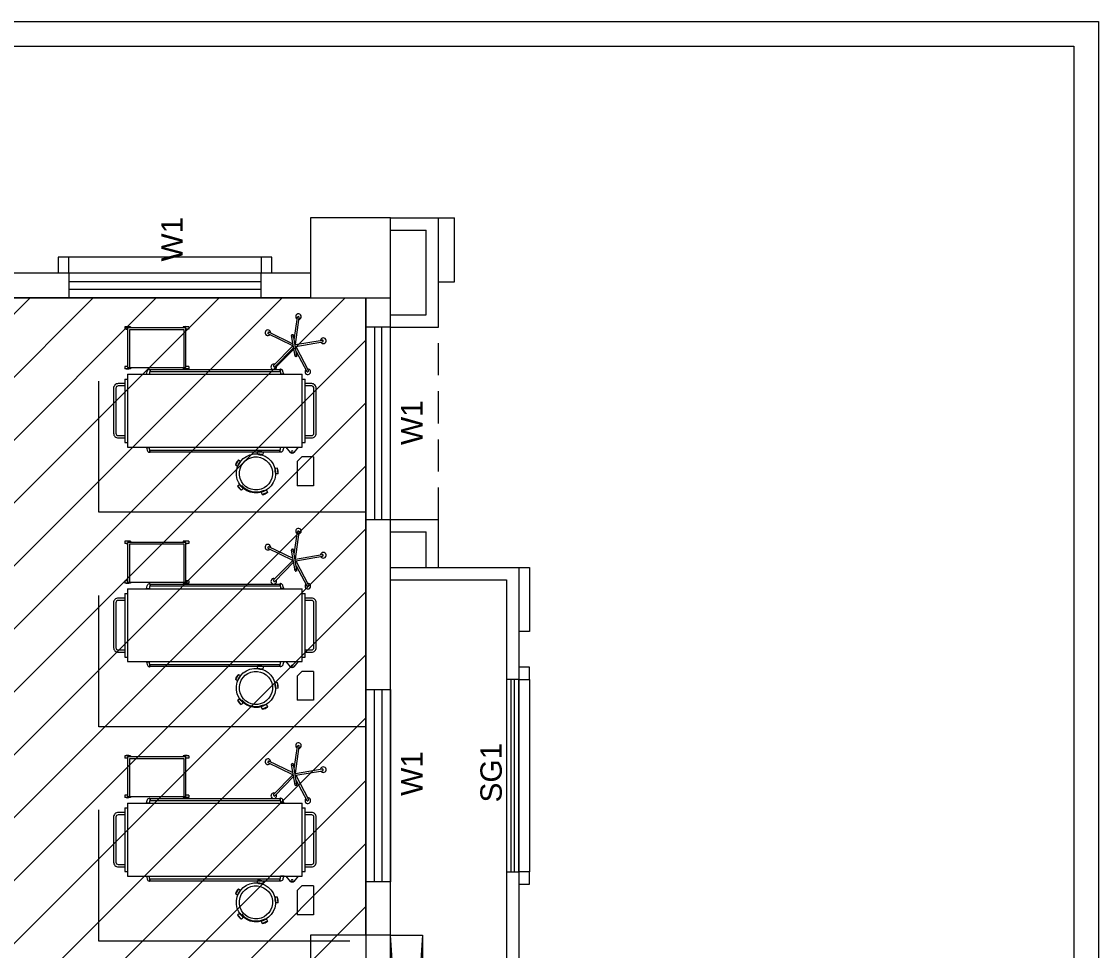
# Model space of a CAD drawing. Extents: x 3505867 to 4040009, y -660366 to -590408.
# Drawn here: x 3686894 to 3696971, y -602632 to -593937 of the extents above; entities that cross this region are included whole.
import ezdxf

# ---------------------------------------------------------------- set-up
doc = ezdxf.new("R2010")
doc.units = 0
doc.header["$LTSCALE"] = 6
doc.header["$MEASUREMENT"] = 0
doc.linetypes.add('HIDDEN', pattern=[0.375, 0.25, -0.125])
doc.layers.get('0').update_dxf_attribs({"linetype": 'CONTINUOUS', "lineweight": 0})
for name, color, linetype, lineweight in [('Bed', 33, 'CONTINUOUS', 0), ('D.F', 251, 'CONTINUOUS', 0), ('WALL', 10, 'CONTINUOUS', 0)]:
    doc.layers.add(name, color=color, linetype=linetype, lineweight=lineweight)
doc.styles.add('ARIAL', font='arial.ttf')
doc.linetypes.add('ZIGZAG', pattern='A,0.0001,-0.2,[131,ltypeshp.shx,S=0.2,R=0,X=-0.2,Y=0],-0.4,[131,ltypeshp.shx,S=0.2,R=180,X=0.2,Y=0],-0.2', length=0.8001)

# ---------------------------------------------------------------- blocks, each defined once
blk = doc.blocks.new('A$C6969112B')
at = {"layer": 'Bed', "color": 8}
for p, q in [((1421, 1704), (1464, 1956)), ((1438, 1701), (1481, 1953)), ((387, 1872), (116, 1872)), ((116, 1872), (116, 1719)), ((387, 1872), (387, 1762)), ((1421, 1704), (1194, 1823)), ((343, 1719), (116, 1719)), ((343, 1719), (387, 1762)), ((428, 1689), (478, 1729)), ((478, 1766), (1160, 1766)), ((478, 131), (478, 1766)), ((521, 1793), (1116, 1793)), ((521, 1766), (521, 1793)), ((1116, 1766), (1116, 1793)), ((1160, 131), (1160, 1766)), ((1374, 1709), (1186, 1807)), ((1332, 1716), (1525, 1683)), ((1340, 1697), (1343, 1714)), ((1438, 1701), (1691, 1738)), ((1483, 1690), (1694, 1721)), ((428, 1654), (478, 1615)), ((1409, 1685), (1229, 1510)), ((1425, 1676), (1242, 1497)), ((1324, 1707), (1324, 1710)), ((1329, 1699), (1522, 1666)), ((1425, 1676), (1538, 1447)), ((1443, 1679), (1554, 1454)), ((1512, 1667), (1515, 1685)), ((1530, 1671), (1531, 1675)), ((229, 1539), (227, 1517)), ((227, 1517), (279, 1511)), ((229, 1539), (281, 1533)), ((281, 1533), (279, 1511)), ((432, 1559), (432, 1557)), ((434, 343), (434, 1557)), ((451, 343), (451, 1557)), ((453, 1559), (453, 1557)), ((476, 1595), (476, 1561)), ((1162, 1595), (1162, 1561)), ((1185, 1559), (1185, 1557)), ((1186, 343), (1186, 1557)), ((1204, 343), (1204, 1557)), ((1205, 1559), (1205, 1557)), ((55, 1439), (34, 1391)), ((75, 1430), (54, 1382)), ((75, 1430), (55, 1439)), ((54, 1382), (34, 1391)), ((72, 1402), (64, 1406)), ((429, 1399), (408, 1396)), ((408, 1396), (414, 1344)), ((436, 1347), (414, 1344)), ((429, 1399), (436, 1347)), ((76, 1196), (91, 1212)), ((130, 1178), (91, 1212)), ((116, 1161), (76, 1196)), ((120, 1198), (114, 1191)), ((116, 1161), (130, 1178)), ((347, 1187), (301, 1160)), ((313, 1141), (301, 1160)), ((358, 1168), (313, 1141)), ((358, 1168), (347, 1187)), ((1234, 703), (1212, 703)), ((1212, 703), (1212, 650)), ((1223, 650), (1212, 650)), ((1223, 131), (1223, 676)), ((1223, 676), (1594, 676)), ((1223, 659), (1577, 659)), ((1234, 703), (1234, 676)), ((1577, 659), (1577, 148)), ((1605, 703), (1583, 703)), ((1583, 703), (1583, 676)), ((1594, 676), (1594, 131)), ((1605, 650), (1594, 650)), ((1605, 703), (1605, 650)), ((432, 340), (432, 343)), ((453, 340), (453, 343)), ((476, 304), (476, 339)), ((1162, 304), (1162, 339)), ((1185, 340), (1185, 343)), ((1205, 340), (1205, 343)), ((1160, 131), (478, 131)), ((521, 105), (521, 131)), ((1116, 105), (521, 105)), ((1116, 105), (1116, 131)), ((1223, 157), (1212, 157)), ((1212, 157), (1212, 105)), ((1234, 105), (1212, 105)), ((1577, 148), (1223, 148)), ((1594, 131), (1223, 131)), ((1234, 131), (1234, 105)), ((1583, 131), (1583, 105)), ((1605, 105), (1583, 105)), ((1605, 157), (1594, 157)), ((1605, 157), (1605, 105))]:
    blk.add_line(p, q, dxfattribs=at)
for points in [[(565, 1793), (565, 1854, -0.414214), (608, 1897), (1029, 1897, -0.414214), (1073, 1854), (1073, 1793)], [(587, 1793), (587, 1854, -0.414214), (608, 1875), (1029, 1875, -0.414214), (1051, 1854), (1051, 1793)], [(476, 1593), (451, 1585, 0.318781), (430, 1563), (430, 1559), (455, 1559), (455, 1563), (476, 1563)], [(1162, 1593), (1186, 1585, -0.318781), (1208, 1563), (1208, 1559), (1182, 1559), (1182, 1563), (1162, 1563)], [(476, 307), (451, 314, -0.318781), (430, 336), (430, 340), (455, 340), (455, 336), (476, 336)], [(1162, 307), (1186, 314, 0.318781), (1208, 336), (1208, 340), (1182, 340), (1182, 336), (1162, 336)], [(1073, 105), (1073, 44, -0.414214), (1029, 0), (608, 0, -0.414214), (565, 44), (565, 105)], [(1051, 105), (1051, 44, -0.414214), (1029, 22), (608, 22, -0.414214), (587, 44), (587, 105)]]:
    blk.add_lwpolyline(points, format="xyb", dxfattribs=at)
for points in [[(432, 1557), (453, 1557)], [(476, 1595), (478, 1595)], [(476, 1561), (478, 1561)], [(1162, 1595), (1160, 1595)], [(1162, 1561), (1160, 1561)], [(1205, 1557), (1185, 1557)], [(432, 343), (453, 343)], [(476, 339), (478, 339)], [(476, 304), (478, 304)], [(1162, 339), (1160, 339)], [(1162, 304), (1160, 304)], [(1205, 343), (1185, 343)]]:
    blk.add_lwpolyline(points, dxfattribs=at)
blk.add_circle((435, 1672), 9.27, dxfattribs=at)
for centre, radius, start, end in [((441, 1672), 21.4, 125.427, 234.573), ((1289, 676), 80.7, 161.0754, 198.9246), ((1158, 676), 80.7, 0, 18.9246), ((1660, 676), 80.7, 161.0754, 180), ((1529, 676), 80.7, 341.0754, 18.9246), ((1289, 131), 80.7, 161.0754, 198.9246), ((1158, 131), 80.7, 341.0754, 0), ((1660, 131), 80.7, 180, 198.9246), ((1529, 131), 80.7, 341.0754, 18.9246)]:
    blk.add_arc(centre, radius, start, end, dxfattribs=at)
at = {"layer": 'Bed', "color": 8, "extrusion": (0, 0, -1)}
for centre, major_axis, start_param, end_param in [((1474, 1962), (18.5, 18.5), 2.86537, 8.468881), ((1471, 1955), (4.94, 4.94), 4.096329, 5.660611), ((1427, 1691), (194, 194), -0.622575, -0.609545), ((1474, 1954), (4.94, 4.94), -0.609545, 0.954736), ((1184, 1818), (18.5, 18.5), 1.608733, 7.212244), ((1189, 1814), (4.94, 4.94), 2.839692, 4.403974), ((1427, 1691), (194, 194), 4.403974, 4.417003), ((1191, 1817), (4.94, 4.94), 4.417003, 5.981285), ((1331, 1709), (4.94, 4.94), 4.096329, 5.667125), ((1699, 1730), (18.5, 18.5), 4.122007, 9.725518), ((1692, 1731), (4.94, 4.94), -0.930219, 0.634062), ((1693, 1728), (4.94, 4.94), 0.647092, 2.211374), ((1427, 1691), (-194, 194), 2.204859, 2.217888), ((1331, 1705), (4.94, 4.94), 2.525533, 4.096329), ((1523, 1672), (4.94, 4.94), 0.954736, 2.525533), ((1524, 1676), (4.94, 4.94), -0.61606, 0.954736), ((232, 1332), (-182, 20), -0.000636, 6.282549), ((261, 1590), (-57.1, 57.1), 3.707499, 4.368094), ((247, 1460), (-57.1, 57.1), 0.565907, 1.226501), ((1230, 1499), (18.5, 18.5), 0.352096, 5.955607), ((114, 1384), (-57.1, 57.1), 5.588367, 6.248962), ((-5, 1437), (-57.1, 57.1), 2.446775, 3.107369), ((232, 1332), (-154, 17), -0.00023, 6.282955), ((1234, 1505), (4.94, 4.94), 3.160366, 4.724648), ((1427, 1691), (-194, 194), 4.718133, 4.731162), ((1237, 1502), (4.94, 4.94), 1.583055, 3.147337), ((1549, 1444), (18.5, 18.5), -0.904541, 4.69897), ((1544, 1450), (4.94, 4.94), 1.903729, 3.468011), ((1427, 1691), (194, 194), 1.8907, 1.903729), ((1547, 1451), (4.94, 4.94), 0.326418, 1.8907), ((232, 1332), (-123, 123), 4.624291, 5.911682), ((487, 1380), (-57.1, 57.1), 5.038602, 5.699197), ((357, 1363), (-57.1, 57.1), 1.897009, 2.557604), ((61, 1137), (-57.1, 57.1), 1.166941, 1.827536), ((146, 1236), (-57.1, 57.1), 4.308534, 4.969129), ((363, 1107), (-57.1, 57.1), 6.205277, 6.865872), ((296, 1220), (-57.1, 57.1), 3.063684, 3.724279)]:
    blk.add_ellipse(centre, major_axis=major_axis, ratio=1, start_param=start_param, end_param=end_param, dxfattribs=at)
blk = doc.blocks.new('CIVIL IVF')
at = {"layer": 'D.F', "linetype": 'ByBlock'}
h = blk.add_hatch(dxfattribs=at)
h.set_pattern_fill('ANSI31', color=8, scale=3333, style=0)
h.set_pattern_definition([(45, (-3042382.2, 734918.8), (-294.59836, 294.59836), [])])
h.paths.add_polyline_path([(-6030, 17415.2), (300, 17415.2), (300, 985.2), (-6030, 985.2)])
at = {"layer": 'D.F', "color": 8, "linetype": 'ByBlock'}
for p, q in [((530, 18165.2), (1130, 18165.2)), ((980, 17140.5, -188437.6), (980, 18165.2, -101230.8)), ((1130, 17565.2, -152397.2), (1130, 18165.2, -101230.8)), ((530, 18050.2), (865, 18050.2)), ((865, 17255.5, -188437.6), (865, 18050.2, -101230.8)), ((-680, 17795.2, -101230.8), (-2480, 17795.2, -101230.8)), ((980, 17565.2), (1130, 17565.2)), ((530, 17255.5, -87206.9), (865, 17255.5, -169035.1)), ((530, 17140.5, -87206.9), (980, 17140.5, -188437.6)), ((530, 15340.2, 4.1), (980, 15340.2, -101226.7)), ((980, 14890.2, -101228.5), (980, 15340.2, -101226.7)), ((530, 15225.2, 4.1), (865, 15225.2, -81824.1)), ((865, 14890.2, -101228.4), (865, 15225.2, -101226.7)), ((530, 14890.2, -101230.8), (1730, 14890.2, -101230.8)), ((1730, 14890.2), (1730, 4025.2)), ((530, 14775.2, -101230.8), (1615, 14775.2, -101230.8)), ((1615, 14775.2), (1615, 4140.2)), ((1730, 13843, -101230.8), (1615, 13843)), ((1830, 13843), (1830, 12043))]:
    blk.add_line(p, q, dxfattribs=at)
at = {"layer": 'D.F', "color": 8, "lineweight": 0}
for p, q in [((-220, 17645.2), (-5510, 17645.2)), ((-220, 17415.2), (-5510, 17415.2)), ((300, 11450), (300, 17415.2)), ((530, 11450), (530, 17415.2))]:
    blk.add_line(p, q, dxfattribs=at)
at = {"layer": 'D.F', "color": 8, "linetype": 'HIDDEN', "ltscale": 200}
blk.add_line((980, 14890.2, -101230.8), (980, 17140.5, -101230.8), dxfattribs=at)
at = {"layer": 'D.F', "color": 8}
for points in [[(-220, 17415.2), (530, 17415.2), (530, 18165.2), (-220, 18165.2)], [(-220, 10700), (530, 10700), (530, 11450), (-220, 11450)]]:
    blk.add_lwpolyline(points, close=True, dxfattribs=at)
at = {"layer": 'D.F', "color": 8, "linetype": 'ByBlock'}
for points, elevation in [([(-2480, 17645.2), (-2480, 17795.2), (-2580, 17795.2), (-2580, 17645.2)], -101230.8), ([(-580, 17645.2), (-580, 17795.2), (-680, 17795.2), (-680, 17645.2)], -101230.8), ([(1730, 14890.2), (1830, 14890.2), (1830, 14290.6), (1730, 14290.6)], -202461.5), ([(1730, 13843), (1830, 13843), (1830, 13958), (1730, 13958)], -101230.8), ([(830, 11450), (530, 6950)], 27934.8), ([(830, 6950), (530, 11450)], 27934.8)]:
    blk.add_lwpolyline(points, dxfattribs=dict(at, elevation=elevation))
at = {"layer": 'D.F', "color": 8, "linetype": 'Continuous'}
for points in [[(-2480, 17645.2), (-2480, 17415.2), (-680, 17415.2), (-680, 17645.2)], [(-2480, 17565.2), (-2480, 17495.2), (-680, 17495.2), (-680, 17565.2)], [(1690, 13843), (1655, 13843), (1655, 12043), (1690, 12043)], [(530, 11950), (300, 11950), (300, 13750), (530, 13750)], [(450, 11950), (380, 11950), (380, 13750), (450, 13750)]]:
    blk.add_lwpolyline(points, close=True, dxfattribs=at)
at = {"layer": 'D.F', "color": 8, "linetype": 'Continuous', "elevation": 4.1}
for points in [[(530, 17140.2), (300, 17140.2), (300, 15340.2), (530, 15340.2)], [(450, 17140.2), (380, 17140.2), (380, 15340.2), (450, 15340.2)]]:
    blk.add_lwpolyline(points, close=True, dxfattribs=at)
at = {"layer": 'D.F', "color": 8, "linetype": 'ZIGZAG', "ltscale": 10, "flags": 128}
for points in [[(300, 15407.7), (-2199.5, 15407.7), (-2199.5, 16636.4)], [(300, 13400.2), (-2199.5, 13400.2), (-2199.5, 14628.9)], [(150, 11392.7), (-2199.5, 11392.7), (-2199.5, 12621.4)]]:
    blk.add_lwpolyline(points, dxfattribs=at)
at = {"layer": 'D.F', "color": 8, "linetype": 'ByBlock'}
for points in [[(1730, 13843), (1830, 13843), (1830, 13958), (1730, 13958)], [(1730, 11928), (1830, 11928), (1830, 12043), (1730, 12043)]]:
    blk.add_lwpolyline(points, dxfattribs=at)
blk.add_lwpolyline([(1615, 13843), (1615, 12043), (1730, 12043), (1730, 13843)], close=True, dxfattribs=at)
at = {"layer": 'D.F', "color": 8, "linetype": 'ByBlock', "elevation": 27934.8}
blk.add_lwpolyline([(530, 6950), (530, 11450), (830, 11450), (830, 6950)], close=True, dxfattribs=at)
at = {"layer": 'WALL', "color": 8, "linetype": 'ByBlock'}
blk.add_lwpolyline([(-6030, 17415.2), (300, 17415.2), (300, 985.2), (-6030, 985.2)], close=True, dxfattribs=at)
at = {"layer": 'D.F', "color": 8, "xscale": -1, "rotation": 270}
for p in [(-2061.2, 15539.5), (-2061.2, 13532), (-2061.2, 11524.5)]:
    blk.add_blockref('A$C6969112B', p, dxfattribs=at)
at = {"layer": 'D.F', "color": 8, "style": 'ARIAL', "width": 1}
for s, p in [('W1', (-1415.8, 17755.1)), ('W1', (829.5, 16037.7, 4.1)), ('SG1', (1571.1, 12691.3)), ('W1', (829.5, 12753.3))]:
    blk.add_text(s, height=200, rotation=90, dxfattribs=at).set_placement(p)

msp = doc.modelspace()

# ---------------------------------------------------------------- linework, layer by layer
for points in [[(3696970.7, -593936.6), (3696970.7, -625948), (3651889.5, -625948), (3651889.5, -593936.6)], [(3696738.9, -594168.4), (3696738.9, -625716.2), (3652121.3, -625716.2), (3652121.3, -594168.4)]]:
    msp.add_lwpolyline(points, close=True)

# ---------------------------------------------------------------- block references
at = {"linetype": 'ByBlock'}
msp.add_blockref('CIVIL IVF', (3689816.5, -613938.4), dxfattribs=at)

doc.saveas('drawing.dxf')
